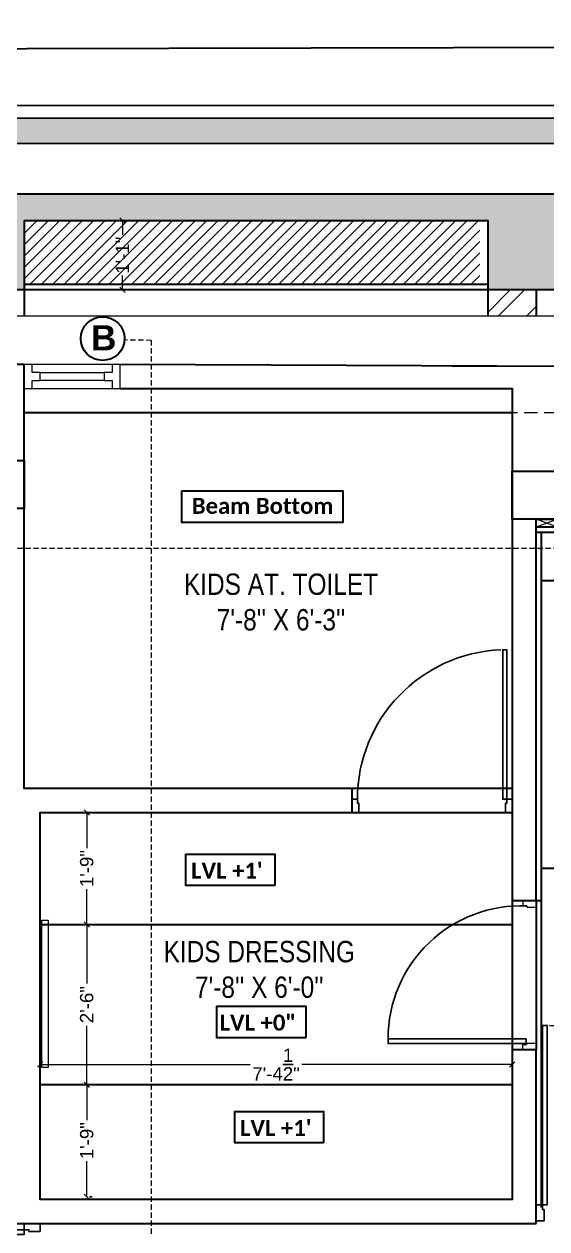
# Model space of a CAD drawing. Header units: millimetres. Extents: x 56222 to 3066687, y -650199 to -121287.
# Drawn here: x 128477.9 to 128576, y -185276.7 to -185050.9 of the extents above; entities that cross this region are included whole.
import ezdxf

# ---------------------------------------------------------------- set-up
doc = ezdxf.new("R2010")
doc.units = ezdxf.units.MM
doc.header["$MEASUREMENT"] = 0
doc.header["$PDMODE"] = 35
for name, pattern in [('00 . GROUND FLOOR$0$DASHED', [0.75, 0.5, -0.25]), ('DASHED2', [0.375, 0.25, -0.125]), ('DASHEDX2', [1.5, 1, -0.5])]:
    doc.linetypes.add(name, pattern=pattern)
doc.layers.get('Defpoints').update_dxf_attribs({"color": 220})
for name, color, linetype in [('AR DOOR', 40, 'Continuous'), ('AR ELE-5', 134, 'Continuous'), ('AR HATCH-7', 7, 'Continuous'), ('Labels and Texts', 8, 'Continuous')]:
    doc.layers.add(name, color=color, linetype=linetype)
for name, color, linetype, lineweight in [('COLUMN', 1, 'Continuous', 30), ('dim05', 1, 'Continuous', 13), ('ELEVATION ( SPIRAL STAIR )', 250, 'Continuous', 9), ('FIRST FLOOR', 7, 'Continuous', 9), ('FIRST FLOOR ( DW_RAIL )', 7, 'Continuous', 9), ('FIRST FLOOR ( TEXT )', 7, 'Continuous', 9), ('FIRST FLOOR_( PLine )_', 251, 'Continuous', 30), ('FURNITURE', 32, 'Continuous', 9), ('FURNITURE-1', 252, 'Continuous', 13), ('GF FALSE CEILING', 6, 'Continuous', 35), ('GROUND FLOOR', 7, 'Continuous', 9), ('GROUND FLOOR  ( HATCH )', 251, 'Continuous', 9), ('Labelling', 1, 'Continuous', 25), ('NAME PLATE', 7, 'Continuous', 25), ('SECTION ( SLAB PLine )', 104, 'Continuous', 30), ('Text', 7, 'Continuous', 15), ('TILE', 14, 'Continuous', 9), ('wall', 7, 'Continuous', 30), ('XX~SLAB ( BEAM )~ ( DIM )', 7, 'Continuous', 9)]:
    doc.layers.add(name, color=color, linetype=linetype, lineweight=lineweight)
doc.layers.add('XX~SLAB ( PLINE )', color=251, linetype='Continuous', plot=False)
doc.styles.add('Arial', font='arial.ttf')
doc.styles.add('century g', font='GOTHIC.TTF')
doc.styles.add('KATHA', font='swissc.ttf')
doc.styles.get("Standard").update_dxf_attribs({"font": 'arial.ttf', "height": 6})
doc.dimstyles.new('ISO-25', dxfattribs={"dimtxt": 2.5, "dimasz": 1, "dimexe": 0.5, "dimexo": 1, "dimtad": 0, "dimdec": 1, "dimlunit": 4, "dimtxsty": 'Standard', "dimblk": 'OBLIQUE', "dimcen": 2.5, "dimclrd": 1, "dimclre": 1, "dimclrt": 5, "dimadec": 0, "dimazin": 0, "dimtfac": 1, "dimtdec": 1, "dimtmove": 0, "dimatfit": 3, "dimfxl": 1, "dimlwd": -1, "dimarcsym": 0})

# ---------------------------------------------------------------- blocks, each defined once
blk = doc.blocks.new('LAYOUT FILE')
at = {"layer": 'NAME PLATE', "true_color": 0xd39e00}
h = blk.add_hatch(color=42, dxfattribs=at)
h.paths.add_polyline_path([(3346889.83, -513806.18), (3346889.83, -514260.7), (3347535.56, -514260.7), (3347535.56, -513806.18)])
h.paths.add_polyline_path([(3346894.36, -513810.71), (3347531.03, -513810.71), (3347531.03, -514256.17), (3346894.36, -514256.17)], flags=16)
at = {"layer": 'NAME PLATE', "color": 42, "true_color": 0xd39e00}
for points in [[(3346887.56, -513803.91), (3347537.83, -513803.91), (3347537.83, -514262.96), (3346887.56, -514262.96)], [(3346889.83, -513806.18), (3347535.56, -513806.18), (3347535.56, -514260.7), (3346889.83, -514260.7)], [(3346894.36, -513810.71), (3347531.03, -513810.71), (3347531.03, -514256.17), (3346894.36, -514256.17)]]:
    blk.add_lwpolyline(points, close=True, dxfattribs=at)
blk = doc.blocks.new('*U19')
for points in [[(-1160, 0), (-1120, 0), (-1120, 30), (-1110, 30), (-1110, 100), (-1160, 100)], [(40, 0), (0, 0), (0, 30), (-10, 30), (-10, 100), (40, 100)], [(0, 0), (0, -1120), (-30, -1120), (-30, 0)]]:
    blk.add_lwpolyline(points, close=True)
at = {"layer": 'AR ELE-5', "linetype": 'ByBlock', "ltscale": 15}
blk.add_arc((1.6, 0.7), 1121.6, 180.03474, 267.62699, dxfattribs=at)
blk = doc.blocks.new('*U18')
for points in [[(0, 0), (0, 1120), (-30, 1120), (-30, 0)], [(40, 0), (0, 0), (0, -30), (-10, -30), (-10, -100), (40, -100)], [(-1160, 0), (-1120, 0), (-1120, -30), (-1110, -30), (-1110, -100), (-1160, -100)]]:
    blk.add_lwpolyline(points, close=True)
at = {"layer": 'AR ELE-5', "linetype": 'ByBlock', "ltscale": 15}
blk.add_arc((1.6, -0.7), 1121.6, 92.37301, 179.96526, dxfattribs=at)
blk = doc.blocks.new('_Oblique')
at = {"layer": 'wall', "color": 0, "lineweight": -2}
blk.add_line((-0.5, -0.5), (0.5, 0.5), dxfattribs=at)
blk = doc.blocks.new('*D174')
at = {"layer": 'Defpoints', "color": 0, "lineweight": 30, "transparency": 16777216}
for p in [(128496.39, -185087.74), (128496.39, -185100.74), (128496.39, -185100.74)]:
    blk.add_point(p, dxfattribs=at)
at = {"layer": 'dim05', "color": 1, "linetype": 'Continuous', "transparency": 16777216}
for p, q in [((128496.39, -185087.74), (128496.39, -185090.41)), ((128496.39, -185100.74), (128496.39, -185098.07))]:
    blk.add_line(p, q, dxfattribs=at)
at = {"layer": 'dim05', "color": 1, "linetype": 'Continuous', "lineweight": -2, "transparency": 16777216}
for p, q in [((128497.39, -185087.74), (128496.89, -185087.74)), ((128497.39, -185100.74), (128496.89, -185100.74))]:
    blk.add_line(p, q, dxfattribs=at)
at = {"layer": 'dim05', "color": 1, "transparency": 16777216}
for p, rotation in [((128496.39, -185087.74), 90), ((128496.39, -185100.74), 270)]:
    blk.add_blockref('_Oblique', p, dxfattribs=dict(at, rotation=rotation))
at = {"layer": 'dim05', "color": 5, "lineweight": 25, "transparency": 16777216, "insert": (128496.39, -185094.24), "char_height": 2.5, "attachment_point": 5, "rotation": 90, "style": 'Arial'}
blk.add_mtext('1\'-1"', dxfattribs=at)
blk = doc.blocks.new('*D180')
at = {"layer": 'Defpoints', "color": 0, "lineweight": 30, "transparency": 16777216}
for p in [(128489.7, -185249.7), (128489.7, -185249.7), (128489.7, -185270.7)]:
    blk.add_point(p, dxfattribs=at)
at = {"layer": 'dim05', "color": 1, "linetype": 'Continuous', "transparency": 16777216}
for p, q in [((128489.7, -185249.7), (128489.7, -185256.37)), ((128489.7, -185270.7), (128489.7, -185264.03))]:
    blk.add_line(p, q, dxfattribs=at)
at = {"layer": 'dim05', "color": 1, "linetype": 'Continuous', "lineweight": -2, "transparency": 16777216}
for p, q in [((128490.7, -185249.7), (128490.2, -185249.7)), ((128490.7, -185270.7), (128490.2, -185270.7))]:
    blk.add_line(p, q, dxfattribs=at)
at = {"layer": 'dim05', "color": 1, "transparency": 16777216}
for p, rotation in [((128489.7, -185249.7), 90), ((128489.7, -185270.7), 270)]:
    blk.add_blockref('_Oblique', p, dxfattribs=dict(at, rotation=rotation))
at = {"layer": 'dim05', "color": 5, "lineweight": 25, "transparency": 16777216, "insert": (128489.7, -185260.2), "char_height": 2.5, "attachment_point": 5, "rotation": 90, "style": 'Arial'}
blk.add_mtext('1\'-9"', dxfattribs=at)
blk = doc.blocks.new('*D181')
at = {"layer": 'Defpoints', "color": 0, "lineweight": 30, "transparency": 16777216}
for p in [(128489.7, -185219.7), (128489.7, -185219.7), (128489.7, -185249.7)]:
    blk.add_point(p, dxfattribs=at)
at = {"layer": 'dim05', "color": 1, "linetype": 'Continuous', "transparency": 16777216}
for p, q in [((128489.7, -185219.7), (128489.7, -185230.73)), ((128489.7, -185249.7), (128489.7, -185238.67))]:
    blk.add_line(p, q, dxfattribs=at)
at = {"layer": 'dim05', "color": 1, "linetype": 'Continuous', "lineweight": -2, "transparency": 16777216}
for p, q in [((128490.7, -185219.7), (128490.2, -185219.7)), ((128490.7, -185249.7), (128490.2, -185249.7))]:
    blk.add_line(p, q, dxfattribs=at)
at = {"layer": 'dim05', "color": 1, "transparency": 16777216}
for p, rotation in [((128489.7, -185219.7), 90), ((128489.7, -185249.7), 270)]:
    blk.add_blockref('_Oblique', p, dxfattribs=dict(at, rotation=rotation))
at = {"layer": 'dim05', "color": 5, "lineweight": 25, "transparency": 16777216, "insert": (128489.7, -185234.7), "char_height": 2.5, "attachment_point": 5, "rotation": 90, "style": 'Arial'}
blk.add_mtext('2\'-6"', dxfattribs=at)
blk = doc.blocks.new('*D182')
at = {"layer": 'Defpoints', "color": 0, "lineweight": 30, "transparency": 16777216}
for p in [(128489.7, -185198.7), (128489.7, -185198.7), (128489.7, -185219.7)]:
    blk.add_point(p, dxfattribs=at)
at = {"layer": 'dim05', "color": 1, "linetype": 'Continuous', "transparency": 16777216}
for p, q in [((128489.7, -185198.7), (128489.7, -185205.37)), ((128489.7, -185219.7), (128489.7, -185213.03))]:
    blk.add_line(p, q, dxfattribs=at)
at = {"layer": 'dim05', "color": 1, "linetype": 'Continuous', "lineweight": -2, "transparency": 16777216}
for p, q in [((128490.7, -185198.7), (128490.2, -185198.7)), ((128490.7, -185219.7), (128490.2, -185219.7))]:
    blk.add_line(p, q, dxfattribs=at)
at = {"layer": 'dim05', "color": 1, "transparency": 16777216}
for p, rotation in [((128489.7, -185198.7), 90), ((128489.7, -185219.7), 270)]:
    blk.add_blockref('_Oblique', p, dxfattribs=dict(at, rotation=rotation))
at = {"layer": 'dim05', "color": 5, "lineweight": 25, "transparency": 16777216, "insert": (128489.7, -185209.2), "char_height": 2.5, "attachment_point": 5, "rotation": 90, "style": 'Arial'}
blk.add_mtext('1\'-9"', dxfattribs=at)
blk = doc.blocks.new('*D183')
at = {"layer": 'Defpoints', "color": 0, "lineweight": 30, "transparency": 16777216}
for p in [(128480.95, -185243.35), (128569.45, -185243.35), (128569.45, -185245.92)]:
    blk.add_point(p, dxfattribs=at)
at = {"layer": 'dim05', "color": 1, "linetype": 'Continuous', "lineweight": -2, "transparency": 16777216}
for p, q in [((128480.95, -185244.35), (128480.95, -185246.42)), ((128569.45, -185244.35), (128569.45, -185246.42))]:
    blk.add_line(p, q, dxfattribs=at)
at = {"layer": 'dim05', "color": 1, "linetype": 'Continuous', "transparency": 16777216}
for p, q in [((128480.95, -185245.92), (128520.35, -185245.92)), ((128569.45, -185245.92), (128530.05, -185245.92))]:
    blk.add_line(p, q, dxfattribs=at)
at = {"layer": 'dim05', "color": 1, "transparency": 16777216, "rotation": 180}
blk.add_blockref('_Oblique', (128480.95, -185245.92), dxfattribs=at)
at = {"layer": 'dim05', "color": 1, "transparency": 16777216}
blk.add_blockref('_Oblique', (128569.45, -185245.92), dxfattribs=at)
at = {"layer": 'dim05', "color": 5, "lineweight": 25, "transparency": 16777216, "insert": (128525.2, -185245.92), "char_height": 2.5, "attachment_point": 5, "style": 'Arial'}
blk.add_mtext('7\'-4{\\H1x;\\S1/2;}"', dxfattribs=at)
blk = doc.blocks.new('KIDS')
at = {"layer": 'FURNITURE', "color": 9, "lineweight": 5, "true_color": 0xc7c8ca}
for p, q in [((134669.9, -183424.79), (134669.9, -183300.79)), ((134682.4, -183301.79), (134807.4, -183301.79)), ((134679.9, -183424.79), (134681.4, -183428.79)), ((134681.4, -183424.79), (134679.9, -183428.79)), ((134682.4, -183423.79), (134807.4, -183423.79))]:
    blk.add_line(p, q, dxfattribs=at)
at = {"layer": 'FURNITURE', "color": 9, "lineweight": 30, "true_color": 0xc7c8ca}
for p, q in [((134682.4, -183300.79), (134682.4, -183301.79)), ((134669.9, -183301.79), (134682.4, -183301.79)), ((134679.9, -183423.79), (134679.9, -183301.79)), ((134691.41, -183427.92), (134691.41, -183419.92)), ((134691.41, -183419.92), (134745.41, -183419.92)), ((134745.41, -183419.92), (134745.41, -183427.79)), ((134669.9, -183423.79), (134682.4, -183423.79)), ((134681.4, -183424.79), (134679.9, -183424.79)), ((134681.4, -183424.79), (134681.4, -183428.79)), ((134682.4, -183423.79), (134682.4, -183428.79)), ((134808.9, -183427.79), (134682.4, -183427.79)), ((134751.4, -183428.79), (134751.4, -183427.79)), ((134751.4, -183428.79), (134779.4, -183428.79))]:
    blk.add_line(p, q, dxfattribs=at)
at = {"layer": 'FURNITURE', "color": 9, "linetype": '00 . GROUND FLOOR$0$DASHED', "lineweight": 5, "true_color": 0xc7c8ca}
blk.add_line((134679.9, -183314.79), (134655.9, -183314.79), dxfattribs=at)
at = {"layer": 'FURNITURE', "color": 9, "true_color": 0xc7c8ca}
for p, q in [((134673.48, -183336.52, -0.04), (134677.38, -183336.52, -0.04)), ((134673.48, -183336.52, -0.04), (134673.48, -183352.07, -0.04)), ((134673.48, -183374.76, -0.04), (134677.38, -183374.76, -0.04)), ((134673.48, -183374.76, -0.04), (134673.48, -183390.31, -0.04))]:
    blk.add_line(p, q, dxfattribs=at)
at = {"layer": 'FURNITURE'}
blk.add_line((134677.38, -183352.07, -0.04), (134673.48, -183352.07, -0.04), dxfattribs=at)
at = {"layer": 'FURNITURE', "color": 9, "lineweight": 30, "true_color": 0xc7c8ca}
for points in [[(134682.4, -183296.79), (134780.43, -183296.79), (134780.43, -183298.89), (134682.4, -183298.89)], [(134780.43, -183296.79), (134780.43, -183314.79), (134807.4, -183314.79), (134807.4, -183296.79)]]:
    blk.add_lwpolyline(points, close=True, dxfattribs=at)
at = {"layer": 'FURNITURE', "color": 9, "linetype": 'DASHEDX2', "lineweight": 25, "true_color": 0xc7c8ca}
for points in [[(134655.9, -183334.79), (134671.01, -183334.79), (134671.01, -183300.79), (134655.9, -183300.79)], [(134655.9, -183393.79), (134671.01, -183393.79), (134671.01, -183424.79), (134655.9, -183424.79)]]:
    blk.add_lwpolyline(points, close=True, dxfattribs=at)
at = {"layer": 'FURNITURE', "color": 9, "lineweight": 30, "true_color": 0xc7c8ca}
blk.add_lwpolyline([(134679.9, -183301.79), (134679.9, -183314.79), (134711.43, -183314.79), (134711.43, -183298.89), (134682.4, -183298.89)], dxfattribs=at)
blk.add_lwpolyline([(134777.68, -183373.83), (134714.68, -183373.83, -0.414214), (134711.68, -183370.83), (134711.43, -183298.89), (134780.43, -183298.89), (134780.68, -183370.83, -0.414214)], format="xyb", close=True, dxfattribs=at)
at = {"layer": 'FURNITURE', "color": 9, "true_color": 0xc7c8ca}
for points in [[(134777.68, -183372.33), (134714.68, -183372.33, -0.414214), (134713.18, -183370.83), (134712.93, -183300.39), (134778.93, -183300.39), (134779.18, -183370.83, -0.414214)], [(134727.94, -183351.04, -0.527965), (134735.73, -183337.52, 0.323475), (134712.93, -183356.16, -0.508743), (134727.94, -183351.04)]]:
    blk.add_lwpolyline(points, format="xyb", close=True, dxfattribs=at)
at = {"layer": 'FURNITURE', "color": 9, "true_color": 0xc7c8ca, "elevation": -0.01}
for points in [[(134745.42, -183317.71, -0.100586), (134745.42, -183302.71, -0.075726), (134721.42, -183302.71, -0.148967), (134721.42, -183317.71, -0.074116)], [(134749.5, -183317.71, 0.100586), (134749.5, -183302.71, 0.075726), (134773.5, -183302.71, 0.148967), (134773.5, -183317.71, 0.074116)]]:
    blk.add_lwpolyline(points, format="xyb", close=True, dxfattribs=at)
at = {"layer": 'FURNITURE', "color": 9, "true_color": 0xc7c8ca, "elevation": -0.04, "flags": 128}
for points in [[(134675.16, -183352.07), (134675.16, -183354.29), (134682.54, -183354.29, 0.853613), (134682.59, -183334.29), (134675.16, -183334.29), (134675.16, -183336.51)], [(134677.38, -183352.07), (134675.16, -183352.07), (134682.36, -183352.07, 0.835758), (134682.4, -183336.51), (134677.38, -183336.51), (134675.16, -183336.51)], [(134675.16, -183390.3), (134675.16, -183392.52), (134682.54, -183392.52, 0.853613), (134682.59, -183372.52), (134675.16, -183372.52), (134675.16, -183374.75)], [(134677.38, -183390.3), (134675.16, -183390.3), (134682.36, -183390.3, 0.835758), (134682.4, -183374.75), (134677.38, -183374.75), (134675.16, -183374.75)]]:
    blk.add_lwpolyline(points, format="xyb", dxfattribs=at)
at = {"layer": 'FURNITURE', "color": 9, "true_color": 0xc7c8ca}
for points in [[(134726.16, -183305.45, -0.01), (134726.93, -183306.86, -0.01), (134728.56, -183309.86, -0.01), (134727.12, -183312.98, -0.01), (134726.36, -183314.62, -0.01)], [(134726.8, -183305.45, -0.01), (134727.58, -183306.86, -0.01), (134729.21, -183309.86, -0.01), (134727.77, -183312.98, -0.01), (134727.01, -183314.62, -0.01)], [(134742, -183305.45, -0.01), (134741.22, -183306.86, -0.01), (134739.59, -183309.86, -0.01), (134741.03, -183312.98, -0.01), (134741.79, -183314.62, -0.01)], [(134742.64, -183305.45, -0.01), (134741.87, -183306.86, -0.01), (134740.24, -183309.86, -0.01), (134741.68, -183312.98, -0.01), (134742.44, -183314.62, -0.01)], [(134752.28, -183305.45, -0.01), (134753.05, -183306.86, -0.01), (134754.68, -183309.86, -0.01), (134753.24, -183312.98, -0.01), (134752.48, -183314.62, -0.01)], [(134752.92, -183305.45, -0.01), (134753.69, -183306.86, -0.01), (134755.32, -183309.86, -0.01), (134753.88, -183312.98, -0.01), (134753.13, -183314.62, -0.01)], [(134768.11, -183305.45, -0.01), (134767.34, -183306.86, -0.01), (134765.71, -183309.86, -0.01), (134767.15, -183312.98, -0.01), (134767.91, -183314.62, -0.01)], [(134768.76, -183305.45, -0.01), (134767.99, -183306.86, -0.01), (134766.35, -183309.86, -0.01), (134767.8, -183312.98, -0.01), (134768.55, -183314.62, -0.01)]]:
    blk.add_open_spline(points, degree=3, knots=[0, 0, 0, 0, 4.577917, 9.671137, 9.671137, 9.671137, 9.671137], dxfattribs=at)

msp = doc.modelspace()

# ---------------------------------------------------------------- hatches: boundary and pattern name
at = {"layer": 'AR HATCH-7', "lineweight": 15, "true_color": 0x939598}
h = msp.add_hatch(dxfattribs=at)
h.set_pattern_fill('AR-CONC', color=252, angle=225)
h.set_pattern_definition([(275, (-3157.3636, -172.4574), (-5.51551999, -4.62807079), [0.75, -8.25]), (220, (-3157.3636, -172.4574), (6.29992167, -4.3376815), [0.6, -6.6]), (325.4514445, (-3157.823, -172.843), (0.78440164, -8.96575221), [0.63740192, -7.01142112]), (271.1842, (-3155.949, -173.872), (-8.71693388, -6.37613776), [1.125, -12.375]), (321.6356355, (-3156.676, -174.403), (0.2790007, -13.4971167), [0.9561034, -10.5171376]), (216.184164, (-3155.949, -173.872), (0.2790007, -13.4971167), [0.9, -9.9]), (246, (-3157.01, -174.225), (-7.06771572, -1.37382476), [0.75, -8.25]), (191, (-3157.01, -174.225), (3.40708593, -6.84808435), [0.6, -6.6]), (296.4514447, (-3157.599, -174.34), (-3.66062975, -8.22190906), [0.6374019, -7.01142112]), (262.5, (-3157.3636, -172.4574), (2.267931853, -2.439898176), [0, -6.52, 0, -6.7, 0, -6.625]), (232.5, (-3157.3636, -172.4574), (0.92872942, -4.6490945), [0, -3.82, 0, -6.37, 0, -2.525]), (192.5, (-3155.7868, -170.8806), (-3.934181673, -3.615207618), [0, -2.5, 0, -7.8, 0, -10.35]), (182.5, (-3155.0796, -170.1735), (-3.41589983, -4.83159807), [0, -3.25, 0, -5.18, 0, -7.35])])
h.paths.add_polyline_path([(128577.95, -185087.74), (128701.95, -185087.74), (128701.95, -185100.74), (128710.45, -185100.74), (128710.45, -185087.74), (128716.3, -185087.74), (128716.3, -185082.74), (128306.47, -185082.74), (128306.47, -185087.74), (128468.95, -185087.74), (128468.95, -185100.74), (128477.95, -185100.74), (128477.95, -185087.74), (128564.95, -185087.74), (128564.95, -185100.74), (128577.95, -185100.74)])
h.paths.add_polyline_path([(128594.29, -185090.47), (128594.29, -185086.03), (128589.14, -185086.03), (128589.14, -185090.47)], flags=25)
h = msp.add_hatch(dxfattribs=at)
h.set_pattern_fill('ANSI32', color=252, scale=15, angle=180)
h.set_pattern_definition([(225, (-54704.423, -319939.245), (3.97747564, -3.97747564), []), (225, (-54707.0746, -319939.245), (3.97747564, -3.97747564), [])])
h.paths.add_polyline_path([(128564.95, -185100.74), (128564.95, -185105.67), (128573.95, -185105.67), (128573.95, -185100.74)])
at = {"layer": 'GROUND FLOOR  ( HATCH )', "lineweight": 15}
h = msp.add_hatch(dxfattribs=at)
h.set_pattern_fill('ANSI31', color=6, scale=12, angle=180, style=0)
h.set_pattern_definition([(225, (-3062.8856, -172.4574), (1.060660172, -1.060660172), [])])
h.paths.add_polyline_path([(128563.43, -185087.74), (128477.95, -185087.74), (128477.95, -185099.74), (128563.43, -185099.74)])

# ---------------------------------------------------------------- linework, layer by layer
msp.add_lwpolyline([(128572.08, -185242), (128546.2, -185242), (128546.2, -185241.1), (128572.08, -185241.1)], close=True)
at = {"layer": 'AR ELE-5', "linetype": 'ByBlock', "ltscale": 15}
msp.add_arc((128571.12, -185241.1), 24.92, 87.5239, 180, dxfattribs=at)
at = {"layer": 'COLUMN', "transparency": 33554687}
for points in [[(128468.95, -185132.7), (128477.95, -185132.7), (128477.95, -185141.7), (128468.95, -185141.7)], [(128569.45, -185134.7), (128577.95, -185134.7), (128577.95, -185143.7), (128569.45, -185143.7)]]:
    msp.add_lwpolyline(points, close=True, dxfattribs=at)
at = {"layer": 'dim05', "color": 242, "lineweight": 30, "true_color": 0xcd2027}
msp.add_lwpolyline([(128480.95, -185198.7), (128569.45, -185198.7), (128569.45, -185271.2), (128480.95, -185271.2)], close=True, dxfattribs=at)
at = {"layer": 'ELEVATION ( SPIRAL STAIR )', "color": 5, "transparency": 33554687}
msp.add_lwpolyline([(128481.3, -185218.89), (128482.45, -185218.89), (128482.45, -185246.51), (128481.3, -185246.51)], close=True, dxfattribs=at)
at = {"layer": 'FIRST FLOOR', "transparency": 33554687}
for p, q in [((128477.95, -185194.2), (128477.95, -185114.7)), ((128495.95, -185119.2), (128495.95, -185114.7)), ((128477.95, -185119.2), (128569.45, -185119.2)), ((128477.95, -185194.2), (128569.45, -185194.2)), ((128539.45, -185198.7), (128539.45, -185194.2)), ((128480.95, -185198.7), (128539.45, -185198.7)), ((128480.95, -185198.7), (128480.95, -185270.7)), ((128573.95, -185275.2), (128573.95, -185246.7))]:
    msp.add_line(p, q, dxfattribs=at)
at = {"layer": 'FIRST FLOOR ( DW_RAIL )', "transparency": 33554687}
msp.add_lwpolyline([(128495.95, -185114.7), (128494.45, -185114.7), (128494.45, -185116.2), (128492.95, -185116.2), (128492.95, -185117.7), (128480.95, -185117.7), (128480.95, -185116.2), (128479.45, -185116.2), (128479.45, -185114.7), (128477.95, -185114.7), (128477.95, -185119.2), (128479.45, -185119.2), (128479.45, -185117.7), (128480.95, -185117.7), (128480.95, -185116.2), (128492.95, -185116.2), (128492.95, -185117.7), (128494.45, -185117.7), (128494.45, -185119.2), (128495.95, -185119.2), (128495.95, -185114.7), (128477.95, -185114.7), (128477.95, -185119.2), (128495.95, -185119.2)], close=True, dxfattribs=at)
at = {"layer": 'FIRST FLOOR_( PLine )_', "transparency": 33554687}
for p, q in [((128477.95, -185114.7), (128314.45, -185114.7)), ((128477.95, -185194.2), (128477.95, -185114.7)), ((128539.45, -185194.2), (128477.95, -185194.2)), ((128489.94, -185194.2), (128477.95, -185194.2)), ((128539.45, -185198.7), (128539.45, -185194.2)), ((128480.95, -185270.7), (128480.95, -185198.7)), ((128480.95, -185198.7), (128539.45, -185198.7)), ((128480.95, -185271.2), (128480.95, -185198.7)), ((128573.95, -185243.2), (128569.45, -185243.2)), ((128569.45, -185243.2), (128569.45, -185271.2)), ((128573.95, -185275.7), (128573.95, -185243.2)), ((128569.45, -185246.7), (128569.45, -185270.7)), ((128573.95, -185275.2), (128573.95, -185246.7)), ((128569.45, -185271.2), (128480.95, -185271.2)), ((128569.45, -185271.2), (128564.29, -185271.2)), ((128476.45, -185275.7), (128573.95, -185275.7)), ((128564.29, -185275.7), (128573.95, -185275.7))]:
    msp.add_line(p, q, dxfattribs=at)
msp.add_lwpolyline([(128495.95, -185119.2), (128569.45, -185119.2), (128569.45, -185215.2), (128573.95, -185215.2), (128573.95, -185143.7), (128577.95, -185143.7), (128577.95, -185119.7), (128608.95, -185119.7), (128608.95, -185115.2), (128495.95, -185114.7)], dxfattribs=at)
at = {"layer": 'FIRST FLOOR_( PLine )_', "lineweight": 15, "transparency": 33554687}
for points in [[(128571.45, -185215.2), (128571.45, -185216.2), (128572.2, -185216.2), (128572.2, -185216.45), (128573.95, -185216.45), (128573.95, -185215.2)], [(128571.45, -185243.2), (128571.45, -185242.2), (128572.2, -185242.2), (128572.2, -185241.95), (128573.95, -185241.95), (128573.95, -185243.2)]]:
    msp.add_lwpolyline(points, close=True, dxfattribs=at)
at = {"layer": 'FURNITURE-1', "color": 251, "linetype": 'DASHEDX2', "true_color": 0x636466}
msp.add_lwpolyline([(128498, -185441.18), (128501.87, -185441.18), (128501.87, -185110.2), (128496.84, -185110.13)], dxfattribs=at)
at = {"layer": 'FURNITURE-1', "color": 251, "linetype": 'DASHEDX2', "true_color": 0x636466, "elevation": 1.49}
msp.add_lwpolyline([(128729.73, -185145.32), (128729.73, -185149.19), (128306.45, -185149.19), (128306.38, -185144.16)], dxfattribs=at)
at = {"layer": 'FURNITURE-1', "color": 1, "linetype": 'ByBlock', "lineweight": 30}
msp.add_circle((128492.67, -185109.86), 4.1, dxfattribs=at)
at = {"layer": 'GF FALSE CEILING', "color": 6, "lineweight": 30}
msp.add_lwpolyline([(128477.95, -185123.7), (128569.45, -185123.7), (128569.45, -185194.2), (128477.95, -185194.2)], close=True, dxfattribs=at)
at = {"layer": 'GF FALSE CEILING', "lineweight": 30}
for points in [[(128480.95, -185271.2), (128480.95, -185198.7), (128569.45, -185198.7), (128569.45, -185271.2)], [(128480.95, -185249.7), (128480.95, -185219.7), (128569.45, -185219.7), (128569.45, -185249.7)]]:
    msp.add_lwpolyline(points, close=True, dxfattribs=at)
at = {"layer": 'GROUND FLOOR', "color": 6, "lineweight": 30}
for p, q in [((128564.95, -185099.74), (128477.95, -185099.74)), ((128564.95, -185100.74), (128477.95, -185100.74))]:
    msp.add_line(p, q, dxfattribs=at)
at = {"layer": 'Labelling', "color": 251, "linetype": 'DASHED2', "lineweight": 0, "ltscale": 10, "true_color": 0x636466, "transparency": 33554687}
msp.add_line((128477.95, -185123.7), (128701.95, -185123.7), dxfattribs=at)
at = {"layer": 'Labels and Texts', "color": 1, "lineweight": 30, "ltscale": 0.3, "transparency": 33554687, "elevation": 1.12}
for points in [[(128507.5, -185138.42), (128537.73, -185138.42), (128537.73, -185144.31), (128507.5, -185144.31)], [(128524.95, -185212.38), (128508.27, -185212.38), (128508.27, -185206.49), (128524.95, -185206.49)], [(128530.77, -185240.89), (128514.08, -185240.89), (128514.08, -185235), (128530.77, -185235)], [(128534.12, -185260.62), (128517.44, -185260.62), (128517.44, -185254.73), (128534.12, -185254.73)]]:
    msp.add_lwpolyline(points, close=True, dxfattribs=at)
at = {"layer": 'SECTION ( SLAB PLine )', "color": 1}
for p, q in [((128306.47, -185082.74), (128716.3, -185082.74)), ((128477.95, -185087.74), (128564.95, -185087.74))]:
    msp.add_line(p, q, dxfattribs=at)
for points in [[(128477.95, -185087.74), (128477.95, -185100.74), (128468.95, -185100.74), (128468.95, -185087.74)], [(128577.95, -185087.74), (128577.95, -185100.74), (128564.95, -185100.74), (128564.95, -185087.74)]]:
    msp.add_lwpolyline(points, dxfattribs=at)
at = {"layer": 'Text', "color": 251, "linetype": 'Continuous', "lineweight": 0, "true_color": 0x636466}
msp.add_lwpolyline([(128717.8, -185105.67), (128635.43, -185105.67), (128635.31, -185105.32), (128635.06, -185106.01), (128634.93, -185105.67), (128228.54, -185105.67)], dxfattribs=at)
at = {"layer": 'TILE', "color": 3, "lineweight": 30}
msp.add_lwpolyline([(127491.58, -185057.82), (130425.3, -185050.92), (130425.3, -185611.1), (127491.58, -185617.99)], close=True, dxfattribs=at)
at = {"layer": 'XX~SLAB ( BEAM )~ ( DIM )', "lineweight": 30}
for points in [[(128477.95, -185100.74), (128477.95, -185105.67)], [(128564.95, -185105.67), (128564.95, -185100.74)], [(128573.95, -185100.74), (128573.95, -185105.67)]]:
    msp.add_lwpolyline(points, dxfattribs=at)
at = {"layer": 'XX~SLAB ( PLINE )', "transparency": 33554687}
msp.add_lwpolyline([(128558.27, -185115.01), (128714.95, -185115.2), (128714.95, -185425.2), (128705.95, -185425.2), (128686.14, -185425.2), (128645.81, -185425.2), (128620.45, -185425.2), (128477.95, -185425.2), (128477.95, -185461.2), (128309.95, -185461.2), (128309.95, -185114.7)], dxfattribs=at)

# ---------------------------------------------------------------- block references
at = {"layer": 'AR DOOR', "linetype": 'ByBlock', "lineweight": -2, "transparency": 33554687, "extrusion": (0, 0, -1), "rotation": 180}
for p, xscale, yscale, zscale in [((-128568.45, -185196.2), 0.02500000000004618, 0.02500000000004618, -0.02500000000004618), ((-128575.15, -185272.2), -0.02999999999996949, 0.02999999999996949, -0.02999999999996949)]:
    msp.add_blockref('*U19', p, dxfattribs=dict(at, xscale=xscale, yscale=yscale, zscale=zscale))
at = {"layer": 'AR DOOR', "color": 4, "linetype": 'ByBlock', "lineweight": -2, "extrusion": (0, 0, -1), "xscale": -0.02999999999996949, "yscale": 0.02999999999996949, "zscale": -0.02999999999996949, "rotation": 270}
msp.add_blockref('*U18', (-128477.95, -185276.9), dxfattribs=at)
at = {"layer": 'dim05', "lineweight": 30, "rotation": 270}
msp.add_blockref('KIDS', (312002.74, -50463.8), dxfattribs=at)
at = {"layer": 'NAME PLATE', "lineweight": 0, "transparency": 33554687, "xscale": 1.050329150089141, "yscale": 1.050329150089141, "zscale": 1.050329150089141}
msp.add_blockref('LAYOUT FILE', (-3387123.88, 354597.05, 0.11), dxfattribs=at)

# ---------------------------------------------------------------- texts
at = {"layer": 'FIRST FLOOR ( TEXT )', "transparency": 33554687, "char_height": 4, "attachment_point": 5, "style": 'KATHA'}
for s, insert in [("KIDS AT. TOILET\\P7'-8'' X 6'-3''", (128526.13, -185159.26)), ("KIDS DRESSING\\P7'-8'' X 6'-0''", (128522.05, -185228.12))]:
    msp.add_mtext(s, dxfattribs=dict(at, insert=insert))
at = {"layer": 'NAME PLATE', "color": 251, "true_color": 0x636466, "transparency": 33554687, "char_height": 3, "attachment_point": 5, "style": 'century g'}
for s, insert in [('{\\fCalibri|b1|i0|c0|p34;\\C256;\\c0;Beam Bottom}', (128522.67, -185141.23, 1.12)), ("{\\fCalibri|b1|i0|c0|p34;\\C256;\\c0;LVL +1'}", (128515.98, -185209.57, 1.12)), ('{\\fCalibri|b1|i0|c0|p34;\\C256;\\c0;LVL +0"}', (128521.79, -185238.08, 1.12)), ("{\\fCalibri|b1|i0|c0|p34;\\C256;\\c0;LVL +1'}", (128525.14, -185257.81, 1.12))]:
    msp.add_mtext_dynamic_manual_height_columns(s, width=51.7191, gutter_width=1, heights=[0], dxfattribs=dict(at, insert=insert))
at = {"layer": 'Text', "insert": (128492.88, -185109.72, -3.61), "char_height": 4.7336, "attachment_point": 5}
msp.add_mtext('\\A1;{\\fArial|b1|i0|c0|p34;\\C1;B}', dxfattribs=at)

# ---------------------------------------------------------------- dimensions: what is measured, and where the dimension line sits
at = {"layer": 'dim05', "color": 27, "lineweight": 25, "true_color": 0x7d5120}
for base, p1, p2, angle, picture, middle in [((128496.39, -185100.74), (128496.39, -185087.74), (128496.39, -185100.74), 90, '*D174', (128496.39, -185094.24)), ((128489.7, -185198.7), (128489.7, -185219.7), (128489.7, -185198.7), 90, '*D182', (128489.7, -185209.2)), ((128489.7, -185219.7), (128489.7, -185249.7), (128489.7, -185219.7), 90, '*D181', (128489.7, -185234.7)), ((128569.45, -185245.92), (128480.95, -185243.35), (128569.45, -185243.35), 180, '*D183', (128525.2, -185245.92)), ((128489.7, -185249.7), (128489.7, -185270.7), (128489.7, -185249.7), 90, '*D180', (128489.7, -185260.2))]:
    dim = msp.add_linear_dim(base=base, p1=p1, p2=p2, angle=angle, dimstyle='ISO-25', override={"dimtxsty": 'Arial', "dimtmove": 1}, dxfattribs=at)
    dim.commit()
    dim.dimension.update_dxf_attribs({"geometry": picture, "text_midpoint": middle})

doc.saveas('drawing.dxf')
